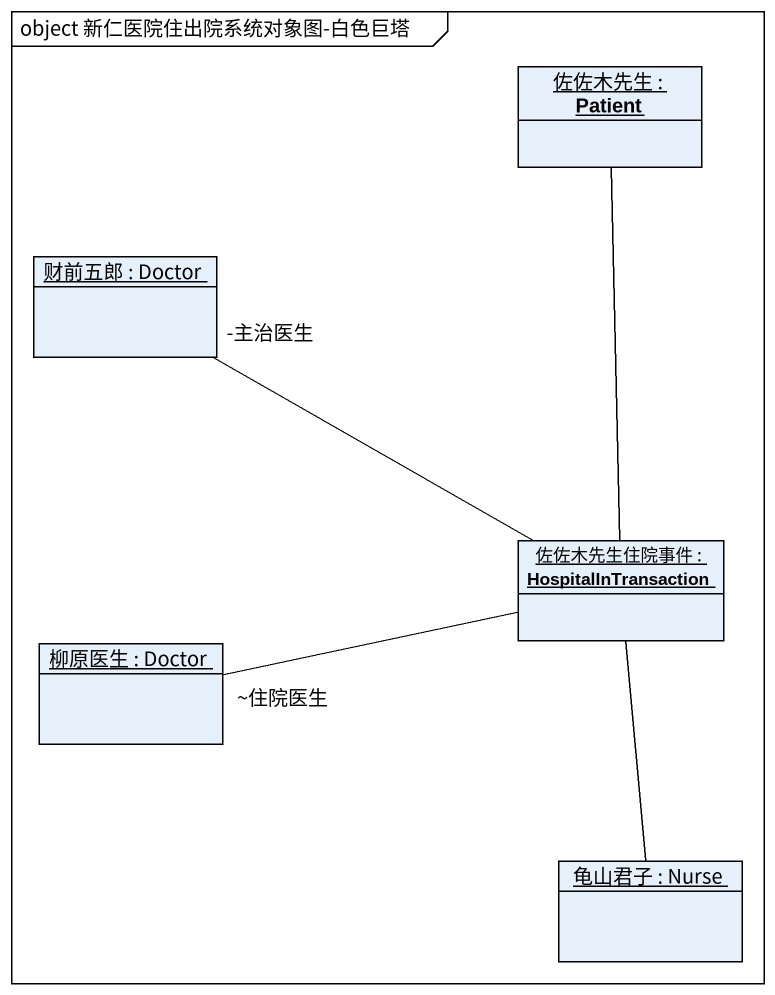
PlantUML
@startuml
mainframe object 新仁医院住出院系统对象图-白色巨塔
hide circle
hide empty members
object "佐佐木先生 : Patient" as 佐佐木先生
object "财前五郎 : Doctor" as 财前五郎
object "佐佐木先生住院事件 : HospitalInTransaction" as 佐佐木先生住院事件
object "柳原医生 : Doctor" as 柳原医生
object "龟山君子 : Nurse" as 龟山君子
佐佐木先生 -- 佐佐木先生住院事件
财前五郎 "-主治医生" -right- 佐佐木先生住院事件
柳原医生 "~住院医生" -right- 佐佐木先生住院事件
龟山君子 -up- 佐佐木先生住院事件
@enduml
